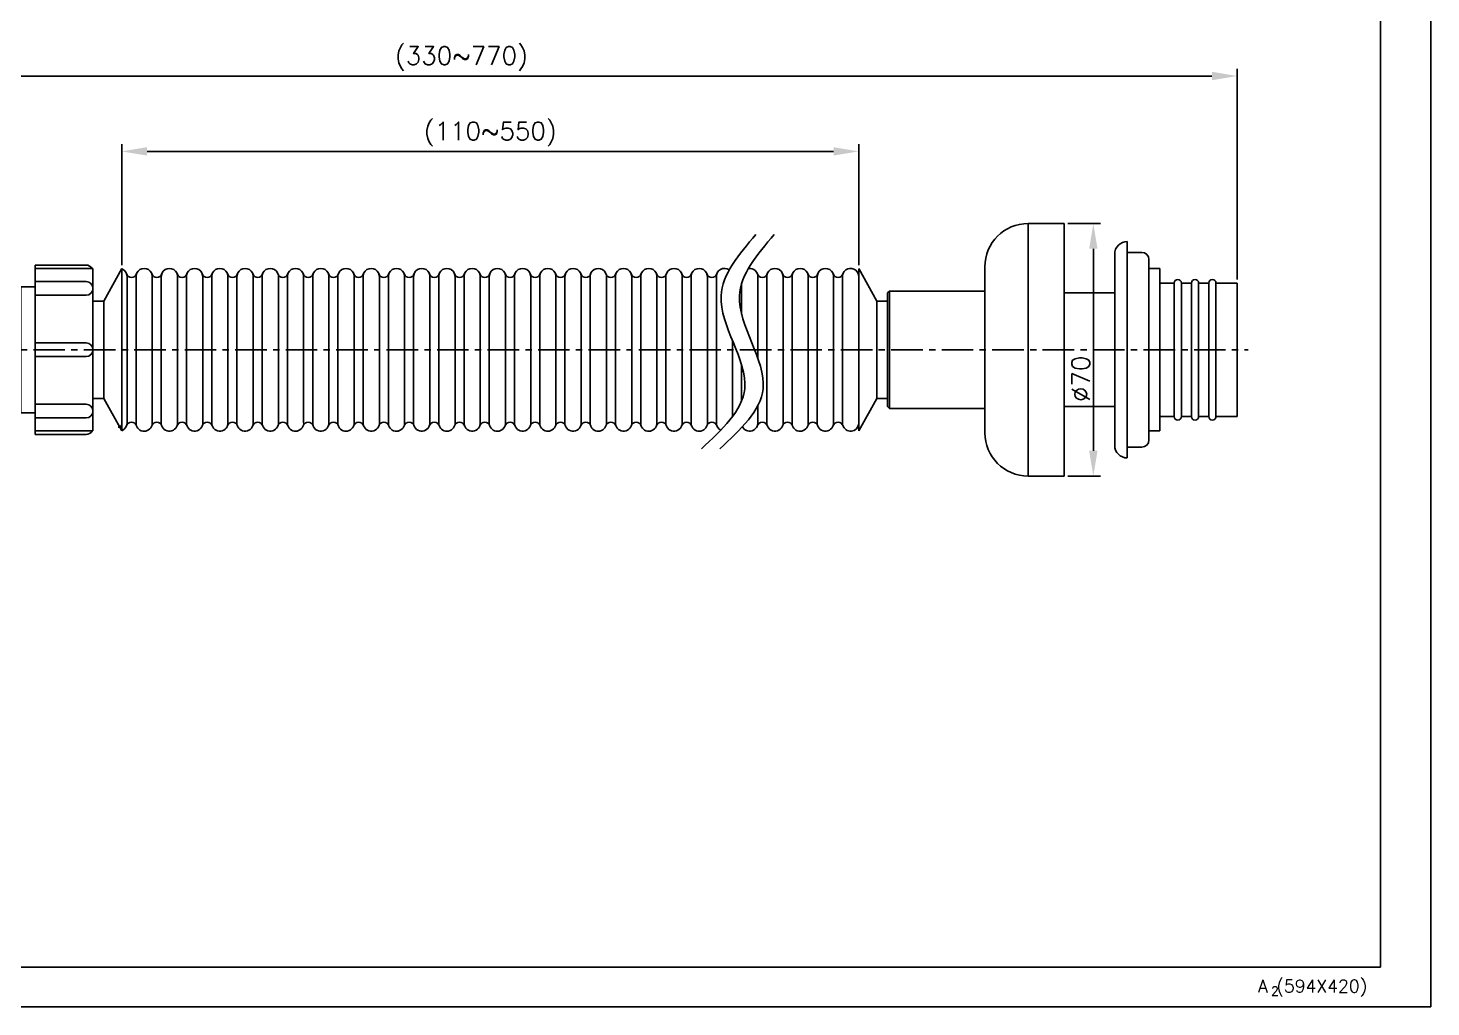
# Model space of a CAD drawing. Extents: x -6385 to -5791, y -5028 to -4608.
# Drawn here: x -6180.4 to -5791.2, y -5028.2 to -4756.8 of the extents above; entities that cross this region are included whole.
import ezdxf

# ---------------------------------------------------------------- set-up
doc = ezdxf.new("R2010")
doc.units = 0
doc.header["$LTSCALE"] = 7
doc.linetypes.add('CENTER', pattern=[2, 1.25, -0.25, 0.25, -0.25])
doc.layers.get('0').update_dxf_attribs({"color": 2, "linetype": 'CONTINUOUS'})
doc.layers.get('Defpoints').update_dxf_attribs({"linetype": 'CONTINUOUS'})
doc.layers.add('D', color=2, linetype='CONTINUOUS')
doc.layers.add('DWG', color=7, linetype='CONTINUOUS')
doc.styles.add('DD', font='romans', dxfattribs={"bigfont": 'GHS.shx'})
doc.styles.add('GHS', font='ROMANS.shx', dxfattribs={"bigfont": 'GHS.shx'})
doc.dimstyles.new('DWJ', dxfattribs={"dimscale": 0, "dimtxt": 3.5, "dimasz": 3.5, "dimexe": 2, "dimexo": 1, "dimgap": 1, "dimtad": 1, "dimdec": 4, "dimdsep": 46, "dimtxsty": 'DD', "dimcen": 3, "dimclrd": 2, "dimclre": 2, "dimclrt": 2, "dimadec": 3, "dimazin": 2, "dimtfac": 1, "dimtdec": 4, "dimtmove": 0, "dimatfit": 3, "dimfxl": 1, "dimtvp": 1, "dimtolj": 1, "dimtzin": 0, "dimlwd": -1, "dimlwe": -1, "dimarcsym": 0})

# ---------------------------------------------------------------- blocks, each defined once
blk = doc.blocks.new('*D4')
at = {"layer": 'Defpoints', "color": 0, "transparency": 16777216}
for p in [(-5949.92, -4790.97), (-6154.38, -4823.55), (-5949.92, -4823.55)]:
    blk.add_point(p, dxfattribs=at)
at = {"layer": 'DWG', "color": 2, "transparency": 16777216}
for p, q in [((-6154.38, -4822.55), (-6154.38, -4788.97)), ((-6147.38, -4790.97), (-5956.92, -4790.97)), ((-5949.92, -4822.55), (-5949.92, -4788.97))]:
    blk.add_line(p, q, dxfattribs=at)
for points in [[(-6147.38, -4789.8), (-6147.38, -4792.13), (-6154.38, -4790.97)], [(-5956.92, -4789.8), (-5956.92, -4792.13), (-5949.92, -4790.97)]]:
    blk.add_solid(points, dxfattribs=at)
at = {"layer": 'DWG', "color": 2, "transparency": 16777216, "insert": (-6052.15, -4786.16), "char_height": 5, "attachment_point": 5, "style": 'DD'}
blk.add_mtext('\\A1;(110~550)', dxfattribs=at)
blk = doc.blocks.new('*D5')
at = {"layer": 'Defpoints', "color": 0, "transparency": 16777216}
for p in [(-5892.92, -4810.98), (-5884.84, -4810.98), (-5892.92, -4880.98)]:
    blk.add_point(p, dxfattribs=at)
at = {"layer": 'DWG', "color": 2, "transparency": 16777216}
for p, q in [((-5891.92, -4810.98), (-5882.84, -4810.98)), ((-5884.84, -4873.98), (-5884.84, -4817.98)), ((-5891.92, -4880.98), (-5882.84, -4880.98))]:
    blk.add_line(p, q, dxfattribs=at)
for points in [[(-5886.01, -4817.98), (-5883.68, -4817.98), (-5884.84, -4810.98)], [(-5886.01, -4873.98), (-5883.68, -4873.98), (-5884.84, -4880.98)]]:
    blk.add_solid(points, dxfattribs=at)
at = {"layer": 'DWG', "color": 2, "transparency": 16777216, "insert": (-5888.34, -4854.04), "char_height": 5, "attachment_point": 5, "rotation": 90, "style": 'DD'}
blk.add_mtext('\\A1;%%C70', dxfattribs=at)
blk = doc.blocks.new('*D6')
at = {"layer": 'Defpoints', "color": 0, "transparency": 16777216}
for p in [(-5844.92, -4770.07), (-6275.38, -4825.41), (-5844.92, -4827.48)]:
    blk.add_point(p, dxfattribs=at)
at = {"layer": 'DWG', "color": 2, "transparency": 16777216}
for p, q in [((-6275.38, -4824.41), (-6275.38, -4768.07)), ((-6268.38, -4770.07), (-5851.92, -4770.07)), ((-5844.92, -4826.48), (-5844.92, -4768.07))]:
    blk.add_line(p, q, dxfattribs=at)
for points in [[(-6268.38, -4768.9), (-6268.38, -4771.24), (-6275.38, -4770.07)], [(-5851.92, -4768.9), (-5851.92, -4771.24), (-5844.92, -4770.07)]]:
    blk.add_solid(points, dxfattribs=at)
at = {"layer": 'DWG', "color": 2, "transparency": 16777216, "insert": (-6060.15, -4765.26), "char_height": 5, "attachment_point": 5, "style": 'DD'}
blk.add_mtext('\\A1;(330~770)', dxfattribs=at)

msp = doc.modelspace()

# ---------------------------------------------------------------- linework, layer by layer
for p, q in [((-5791.17648, -5028.18495), (-5791.17648, -4608.18495)), ((-6385.17648, -5028.18495), (-5791.17648, -5028.18495))]:
    msp.add_line(p, q)
at = {"color": 4}
for p, q in [((-5805.17648, -4642.18495), (-5805.17648, -5017.18495)), ((-5805.17648, -5017.18495), (-6354.17648, -5017.18495))]:
    msp.add_line(p, q, dxfattribs=at)
at = {"color": 7}
for q in [(-5892.92188, -4810.97789), (-5902.92188, -4880.97789)]:
    msp.add_line((-5892.92188, -4880.97789), q, dxfattribs=at)
at = {"color": 1, "linetype": 'CENTER'}
msp.add_line((-6276.90118, -4845.97789), (-5841.89148, -4845.97789), dxfattribs=at)
at = {"color": 7}
for centre, radius, start, end in [((-5902.92188, -4822.97789), 12, 90, 180), ((-6155.38423, -4866.47789), 1, 270, 0), ((-5902.92188, -4868.97789), 12, 180, 270)]:
    msp.add_arc(centre, radius, start, end, dxfattribs=at)
at = {"layer": 'D'}
for p, q in [((-6152.92188, -4866.04865), (-6152.92188, -4825.90712)), ((-6150.42188, -4866.77005), (-6150.42188, -4825.90712)), ((-6145.92188, -4866.04865), (-6145.92188, -4825.90712)), ((-6143.42188, -4866.52365), (-6143.42188, -4825.90712)), ((-6138.92188, -4866.04865), (-6138.92188, -4825.90712)), ((-6136.42188, -4866.52365), (-6136.42188, -4825.90712)), ((-6131.92188, -4866.04865), (-6131.92188, -4825.90712)), ((-6129.42188, -4866.52365), (-6129.42188, -4825.90712)), ((-6124.92188, -4866.04865), (-6124.92188, -4825.90712)), ((-6122.42188, -4866.04865), (-6122.42188, -4825.90712)), ((-6117.92188, -4866.52365), (-6117.92188, -4825.90712)), ((-6115.42188, -4866.52365), (-6115.42188, -4825.90712)), ((-6110.92188, -4866.04865), (-6110.92188, -4825.90712)), ((-6108.42188, -4866.77005), (-6108.42188, -4825.90712)), ((-6103.92188, -4866.04865), (-6103.92188, -4825.90712)), ((-6101.42188, -4866.52365), (-6101.42188, -4825.90712)), ((-6096.92188, -4866.04865), (-6096.92188, -4825.90712)), ((-6094.42188, -4866.77005), (-6094.42188, -4825.90712)), ((-6089.92188, -4866.04865), (-6089.92188, -4825.90712)), ((-6087.42188, -4866.52365), (-6087.42188, -4825.90712)), ((-6082.92188, -4866.04865), (-6082.92188, -4825.90712)), ((-6080.42188, -4866.77005), (-6080.42188, -4825.90712)), ((-6075.92188, -4866.04865), (-6075.92188, -4825.90712)), ((-6073.42188, -4866.52365), (-6073.42188, -4825.90712)), ((-6068.92188, -4866.04865), (-6068.92188, -4825.90712)), ((-6066.42188, -4866.77005), (-6066.42188, -4825.90712)), ((-6061.92188, -4866.04865), (-6061.92188, -4825.90712)), ((-6059.42188, -4866.52365), (-6059.42188, -4825.90712)), ((-6054.92188, -4866.04865), (-6054.92188, -4825.90712)), ((-6052.42188, -4866.77005), (-6052.42188, -4825.90712)), ((-6052.42188, -4866.77005), (-6052.42188, -4825.90712)), ((-6047.92188, -4866.04865), (-6047.92188, -4825.90712)), ((-6045.42188, -4866.52365), (-6045.42188, -4825.90712)), ((-6040.92188, -4866.04865), (-6040.92188, -4825.90712)), ((-6038.42188, -4866.77005), (-6038.42188, -4825.90712)), ((-6033.92188, -4866.04865), (-6033.92188, -4825.90712)), ((-6031.42188, -4866.52365), (-6031.42188, -4825.90712)), ((-6026.92188, -4866.04865), (-6026.92188, -4825.90712)), ((-6024.42188, -4866.77005), (-6024.42188, -4825.90712)), ((-6019.92188, -4866.04865), (-6019.92188, -4825.90712)), ((-6017.42188, -4866.52365), (-6017.42188, -4825.90712)), ((-6012.92188, -4866.04865), (-6012.92188, -4825.90712)), ((-6010.42188, -4866.77005), (-6010.42188, -4825.90712)), ((-6005.92188, -4866.04865), (-6005.92188, -4825.90712)), ((-6003.42188, -4866.52365), (-6003.42188, -4825.90712)), ((-5998.92188, -4866.04865), (-5998.92188, -4825.90712)), ((-5996.42188, -4866.77005), (-5996.42188, -4825.90712)), ((-5996.42188, -4866.77005), (-5996.42188, -4825.90712)), ((-5991.92188, -4866.04865), (-5991.92188, -4825.90712)), ((-5989.42188, -4866.52365), (-5989.42188, -4825.90712)), ((-5977.92188, -4848.32605), (-5977.92188, -4825.90712)), ((-5975.42188, -4866.52365), (-5975.42188, -4825.90712)), ((-5970.92188, -4866.04865), (-5970.92188, -4825.90712)), ((-5968.42188, -4866.77005), (-5968.42188, -4825.90712)), ((-5963.92188, -4866.04865), (-5963.92188, -4825.90712)), ((-5961.42188, -4866.52365), (-5961.42188, -4825.90712)), ((-5956.92188, -4866.04865), (-5956.92188, -4825.90712)), ((-5954.42188, -4866.77005), (-5954.42188, -4825.90712)), ((-5949.92188, -4866.04865), (-5949.92188, -4825.43212)), ((-5982.42188, -4836.08103), (-5982.42188, -4827.67973)), ((-5984.92188, -4864.47998), (-5984.92188, -4843.47518)), ((-5982.42188, -4860.16592), (-5982.42188, -4850.19007)), ((-5977.92188, -4866.04865), (-5977.92188, -4861.49447))]:
    msp.add_line(p, q, dxfattribs=at)
for centre, radius, start, end in [((-6155.17188, -4825.66962), 2.2625, 353.974425, 69.6269459), ((-6151.67188, -4824.46345), 1.44367, 195.6145616, 344.3854384), ((-6148.17188, -4825.66962), 2.2625, 353.974425, 186.025575), ((-6144.67188, -4824.46345), 1.44367, 195.6145616, 344.3854384), ((-6141.17188, -4825.66962), 2.2625, 353.974425, 186.025575), ((-6137.67188, -4824.46345), 1.44367, 195.6145616, 344.3854384), ((-6134.17188, -4825.66962), 2.2625, 353.974425, 186.025575), ((-6130.67188, -4824.46345), 1.44367, 195.6145616, 344.3854384), ((-6127.17188, -4825.66962), 2.2625, 353.974425, 186.025575), ((-6123.67188, -4824.46345), 1.44367, 195.6145616, 344.3854384), ((-6120.17188, -4825.66962), 2.2625, 353.974425, 186.025575), ((-6116.67188, -4824.46345), 1.44367, 195.6145616, 344.3854384), ((-6113.17188, -4825.66962), 2.2625, 353.974425, 186.025575), ((-6109.67188, -4824.46345), 1.44367, 195.6145616, 344.3854384), ((-6106.17188, -4825.66962), 2.2625, 353.974425, 186.025575), ((-6102.67188, -4824.46345), 1.44367, 195.6145616, 344.3854384), ((-6099.17188, -4825.66962), 2.2625, 353.974425, 186.025575), ((-6095.67188, -4824.46345), 1.44367, 195.6145616, 344.3854384), ((-6092.17188, -4825.66962), 2.2625, 353.974425, 186.025575), ((-6088.67188, -4824.46345), 1.44367, 195.6145616, 344.3854384), ((-6085.17188, -4825.66962), 2.2625, 353.974425, 186.025575), ((-6081.67188, -4824.46345), 1.44367, 195.6145616, 344.3854384), ((-6078.17188, -4825.66962), 2.2625, 353.974425, 186.025575), ((-6074.67188, -4824.46345), 1.44367, 195.6145616, 344.3854384), ((-6071.17188, -4825.66962), 2.2625, 353.974425, 186.025575), ((-6067.67188, -4824.46345), 1.44367, 195.6145616, 344.3854384), ((-6064.17188, -4825.66962), 2.2625, 353.974425, 186.025575), ((-6060.67188, -4824.46345), 1.44367, 195.6145616, 344.3854384), ((-6057.17188, -4825.66962), 2.2625, 353.974425, 186.025575), ((-6053.67188, -4824.46345), 1.44367, 195.6145616, 344.3854384), ((-6050.17188, -4825.66962), 2.2625, 353.974425, 186.025575), ((-6046.67188, -4824.46345), 1.44367, 195.6145616, 344.3854384), ((-6043.17188, -4825.66962), 2.2625, 353.974425, 186.025575), ((-6039.67188, -4824.46345), 1.44367, 195.6145616, 344.3854384), ((-6036.17188, -4825.66962), 2.2625, 353.974425, 186.025575), ((-6032.67188, -4824.46345), 1.44367, 195.6145616, 344.3854384), ((-6029.17188, -4825.66962), 2.2625, 353.974425, 186.025575), ((-6025.67188, -4824.46345), 1.44367, 195.6145616, 344.3854384), ((-6022.17188, -4825.66962), 2.2625, 353.974425, 186.025575), ((-6018.67188, -4824.46345), 1.44367, 195.6145616, 344.3854384), ((-6015.17188, -4825.66962), 2.2625, 353.974425, 186.025575), ((-6011.67188, -4824.46345), 1.44367, 195.6145616, 344.3854384), ((-6008.17188, -4825.66962), 2.2625, 353.974425, 186.025575), ((-6004.67188, -4824.46345), 1.44367, 195.6145616, 344.3854384), ((-6001.17188, -4825.66962), 2.2625, 353.974425, 186.025575), ((-5997.67188, -4824.46345), 1.44367, 195.6145616, 344.3854384), ((-5994.17188, -4825.66962), 2.2625, 353.974425, 186.025575), ((-5990.67188, -4824.46345), 1.44367, 195.6145616, 344.3854384), ((-5987.17188, -4825.66962), 2.2625, 54.5400311, 186.025575), ((-5980.17188, -4825.66962), 2.2625, 353.974425, 99.0388786), ((-5976.67188, -4824.46345), 1.44367, 195.6145616, 344.3854384), ((-5973.17188, -4825.66962), 2.2625, 353.974425, 186.025575), ((-5969.67188, -4824.46345), 1.44367, 195.6145616, 344.3854384), ((-5966.17188, -4825.66962), 2.2625, 353.974425, 186.025575), ((-5962.67188, -4824.46345), 1.44367, 195.6145616, 344.3854384), ((-5959.17188, -4825.66962), 2.2625, 353.974425, 186.025575), ((-5955.67188, -4824.46345), 1.44367, 195.6145616, 344.3854384), ((-5952.17188, -4825.66962), 2.2625, 6.025575, 186.025575), ((-5948.67188, -4824.46345), 1.44367, 195.6145616, 210.020053), ((-6155.17188, -4866.28615), 2.2625, 290.3730541, 6.025575), ((-6151.67188, -4867.49232), 1.44367, 15.6145616, 164.3854384), ((-6148.17188, -4866.28615), 2.2625, 196.8459643, 6.025575), ((-6144.67188, -4867.49232), 1.44367, 15.6145616, 164.3854384), ((-6141.17188, -4866.28615), 2.2625, 186.025575, 6.025575), ((-6137.67188, -4867.49232), 1.44367, 15.6145616, 164.3854384), ((-6134.17188, -4866.28615), 2.2625, 186.025575, 6.025575), ((-6130.67188, -4867.49232), 1.44367, 15.6145616, 164.3854384), ((-6127.17188, -4866.28615), 2.2625, 186.025575, 6.025575), ((-6123.67188, -4867.49232), 1.44367, 15.6145616, 164.3854384), ((-6120.17188, -4866.28615), 2.2625, 173.974425, 353.974425), ((-6116.67188, -4867.49232), 1.44367, 15.6145616, 164.3854384), ((-6113.17188, -4866.28615), 2.2625, 186.025575, 6.025575), ((-6109.67188, -4867.49232), 1.44367, 15.6145616, 164.3854384), ((-6106.17188, -4866.28615), 2.2625, 196.8459643, 6.025575), ((-6102.67188, -4867.49232), 1.44367, 15.6145616, 164.3854384), ((-6099.17188, -4866.28615), 2.2625, 186.025575, 6.025575), ((-6095.67188, -4867.49232), 1.44367, 15.6145616, 164.3854384), ((-6092.17188, -4866.28615), 2.2625, 196.8459643, 6.025575), ((-6088.67188, -4867.49232), 1.44367, 15.6145616, 164.3854384), ((-6085.17188, -4866.28615), 2.2625, 186.025575, 6.025575), ((-6081.67188, -4867.49232), 1.44367, 15.6145616, 164.3854384), ((-6078.17188, -4866.28615), 2.2625, 196.8459643, 6.025575), ((-6074.67188, -4867.49232), 1.44367, 15.6145616, 164.3854384), ((-6071.17188, -4866.28615), 2.2625, 186.025575, 6.025575), ((-6067.67188, -4867.49232), 1.44367, 15.6145616, 164.3854384), ((-6064.17188, -4866.28615), 2.2625, 196.8459643, 6.025575), ((-6060.67188, -4867.49232), 1.44367, 15.6145616, 164.3854384), ((-6057.17188, -4866.28615), 2.2625, 186.025575, 6.025575), ((-6053.67188, -4867.49232), 1.44367, 15.6145616, 164.3854384), ((-6050.17188, -4866.28615), 2.2625, 196.8459643, 6.025575), ((-6046.67188, -4867.49232), 1.44367, 15.6145616, 164.3854384), ((-6043.17188, -4866.28615), 2.2625, 186.025575, 6.025575), ((-6039.67188, -4867.49232), 1.44367, 15.6145616, 164.3854384), ((-6036.17188, -4866.28615), 2.2625, 196.8459643, 6.025575), ((-6032.67188, -4867.49232), 1.44367, 15.6145616, 164.3854384), ((-6029.17188, -4866.28615), 2.2625, 186.025575, 6.025575), ((-6025.67188, -4867.49232), 1.44367, 15.6145616, 164.3854384), ((-6022.17188, -4866.28615), 2.2625, 196.8459643, 6.025575), ((-6018.67188, -4867.49232), 1.44367, 15.6145616, 164.3854384), ((-6015.17188, -4866.28615), 2.2625, 186.025575, 6.025575), ((-6011.67188, -4867.49232), 1.44367, 15.6145616, 164.3854384), ((-6008.17188, -4866.28615), 2.2625, 196.8459643, 6.025575), ((-6004.67188, -4867.49232), 1.44367, 15.6145616, 164.3854384), ((-6001.17188, -4866.28615), 2.2625, 186.025575, 6.025575), ((-5997.67188, -4867.49232), 1.44367, 15.6145616, 164.3854384), ((-5994.17188, -4866.28615), 2.2625, 196.8459643, 6.025575), ((-5990.67188, -4867.49232), 1.44367, 15.6145616, 164.3854384), ((-5987.17188, -4866.28615), 2.2625, 186.025575, 242.4596913), ((-5980.17188, -4866.28615), 2.2625, 207.0908541, 6.025575), ((-5976.67188, -4867.49232), 1.44367, 15.6145616, 164.3854384), ((-5973.17188, -4866.28615), 2.2625, 186.025575, 6.025575), ((-5969.67188, -4867.49232), 1.44367, 15.6145616, 164.3854384), ((-5966.17188, -4866.28615), 2.2625, 196.8459643, 6.025575), ((-5962.67188, -4867.49232), 1.44367, 15.6145616, 164.3854384), ((-5959.17188, -4866.28615), 2.2625, 186.025575, 6.025575), ((-5955.67188, -4867.49232), 1.44367, 15.6145616, 164.3854384), ((-5952.17188, -4866.28615), 2.2625, 196.8459643, 353.974425), ((-5948.67188, -4867.49232), 1.44367, 149.979947, 164.3854384)]:
    msp.add_arc(centre, radius, start, end, dxfattribs=at)
for points in [[(-5993.56494, -4873.39959), (-5981.56778, -4856.77945), (-5988.12681, -4831.04259), (-5978.46087, -4814.04751)], [(-5988.45513, -4873.39959), (-5976.45797, -4856.77945), (-5983.017, -4831.04259), (-5973.35106, -4814.04751)]]:
    msp.add_spline(points, degree=3, dxfattribs=at)
at = {"layer": 'DWG'}
for p, q in [((-5902.92188, -4810.97789), (-5892.92188, -4810.97789)), ((-5902.92188, -4810.97789), (-5902.92188, -4880.97789)), ((-6178.38423, -4822.47789), (-6178.38423, -4869.47789)), ((-6178.38423, -4822.47789), (-6164.28423, -4822.47789)), ((-6162.38423, -4823.47789), (-6178.38423, -4823.47789)), ((-6162.38423, -4868.47789), (-6162.38423, -4823.47789)), ((-6159.38423, -4832.47789), (-6154.38423, -4823.47789)), ((-6154.38423, -4868.47789), (-6154.38423, -4823.47789)), ((-6154.38423, -4868.40712), (-6154.38423, -4823.54865)), ((-5944.92188, -4832.47789), (-5949.92188, -4823.47789)), ((-5949.92188, -4868.40712), (-5949.92188, -4823.54865)), ((-5914.92188, -4868.97789), (-5914.92188, -4822.97789)), ((-5866.42188, -4823.47789), (-5869.42188, -4823.47789)), ((-5869.42188, -4823.47789), (-5869.42188, -4868.47789)), ((-5866.42188, -4868.47789), (-5866.42188, -4823.47789)), ((-6178.38423, -4827.07789), (-6164.28423, -4827.07789)), ((-5941.92188, -4830.22789), (-5941.42188, -4829.72789)), ((-5914.92188, -4829.72789), (-5941.42188, -4829.72789)), ((-5941.42188, -4829.72789), (-5941.42188, -4862.22789)), ((-5914.92188, -4862.22789), (-5914.92188, -4829.72789)), ((-5866.42188, -4827.47789), (-5862.42188, -4827.47789)), ((-5862.42188, -4864.47789), (-5862.42188, -4827.47789)), ((-5860.42188, -4864.47789), (-5860.42188, -4827.47789)), ((-5860.42188, -4827.47789), (-5857.62188, -4827.47789)), ((-5857.62188, -4864.47789), (-5857.62188, -4827.47789)), ((-5857.62188, -4864.47789), (-5857.62188, -4827.47789)), ((-5855.62188, -4827.47789), (-5852.82188, -4827.47789)), ((-5855.62188, -4864.47789), (-5855.62188, -4827.47789)), ((-5852.82188, -4864.47789), (-5852.82188, -4827.47789)), ((-5852.82188, -4864.47789), (-5852.82188, -4827.47789)), ((-5852.82188, -4864.47789), (-5852.82188, -4827.47789)), ((-5850.82188, -4827.47789), (-5844.92188, -4827.47789)), ((-5850.82188, -4864.47789), (-5850.82188, -4827.47789)), ((-5844.92188, -4864.47789), (-5844.92188, -4827.47789)), ((-6178.38423, -4830.87789), (-6164.28423, -4830.87789)), ((-6162.38423, -4832.47789), (-6159.38423, -4832.47789)), ((-6159.38423, -4859.47789), (-6159.38423, -4832.47789)), ((-5941.92188, -4832.47789), (-5944.92188, -4832.47789)), ((-5944.92188, -4859.47789), (-5944.92188, -4832.47789)), ((-5941.92188, -4830.22789), (-5941.92188, -4861.72789)), ((-5941.92188, -4859.47789), (-5941.92188, -4832.47789)), ((-5878.92188, -4830.22789), (-5892.92188, -4830.22789)), ((-6178.38423, -4844.07789), (-6164.28423, -4844.07789)), ((-6178.38423, -4847.87789), (-6164.28423, -4847.87789)), ((-6178.38423, -4861.07789), (-6164.28423, -4861.07789)), ((-6162.38423, -4859.47789), (-6159.38423, -4859.47789)), ((-6159.38423, -4859.47789), (-6154.38423, -4868.47789)), ((-5944.92188, -4859.47789), (-5949.92188, -4868.47789)), ((-5941.92188, -4859.47789), (-5944.92188, -4859.47789)), ((-6178.38423, -4864.87789), (-6164.28423, -4864.87789)), ((-5941.92188, -4861.72789), (-5941.42188, -4862.22789)), ((-5941.42188, -4862.22789), (-5914.92188, -4862.22789)), ((-5892.92188, -4861.72789), (-5878.92188, -4861.72789)), ((-5866.42188, -4864.47789), (-5862.42188, -4864.47789)), ((-5862.42188, -4864.47789), (-5866.42188, -4864.47789)), ((-5860.42188, -4864.47789), (-5857.62188, -4864.47789)), ((-5857.62188, -4864.47789), (-5860.42188, -4864.47789)), ((-5855.62188, -4864.47789), (-5852.82188, -4864.47789)), ((-5855.62188, -4864.47789), (-5852.82188, -4864.47789)), ((-5850.82188, -4864.47789), (-5844.92188, -4864.47789)), ((-5850.82188, -4864.47789), (-5844.92188, -4864.47789)), ((-6178.38423, -4868.47789), (-6162.38423, -4868.47789)), ((-5869.42188, -4868.47789), (-5866.42188, -4868.47789)), ((-6178.38423, -4869.47789), (-6164.28423, -4869.47789))]:
    msp.add_line(p, q, dxfattribs=at)
for points in [[(-5875.42188, -4875.97789), (-5875.42188, -4815.97789)], [(-5878.92188, -4819.47789), (-5878.92188, -4872.47789)], [(-5871.42188, -4818.97789), (-5875.42188, -4818.97789), (-5875.42188, -4872.97789), (-5871.42188, -4872.97789)], [(-5869.42188, -4870.97789), (-5869.42188, -4820.97789)]]:
    msp.add_lwpolyline(points, dxfattribs=at)
msp.add_lwpolyline([(-6182.38423, -4863.47789), (-6178.38423, -4863.47789), (-6178.38423, -4828.47789), (-6182.38423, -4828.47789)], close=True, dxfattribs=at)
for centre, radius, start, end in [((-5875.42188, -4819.47789), 3.5, 90, 180), ((-5871.42188, -4820.97789), 2, 0, 90), ((-6164.28423, -4824.37789), 1.9, 28.2737136, 90), ((-6164.28423, -4828.97789), 1.9, 0, 90), ((-6164.28423, -4828.97789), 1.9, 270, 0), ((-5861.42188, -4827.47789), 1, 90, 180), ((-5861.42188, -4827.47789), 1, 0, 90), ((-5856.62188, -4827.47789), 1, 90, 180), ((-5856.62188, -4827.47789), 1, 0, 90), ((-5851.82188, -4827.47789), 1, 90, 180), ((-5851.82188, -4827.47789), 1, 0, 90), ((-6164.28423, -4845.97789), 1.9, 0, 90), ((-6164.28423, -4845.97789), 1.9, 270, 0), ((-6164.28423, -4862.97789), 1.9, 0, 90), ((-6164.28423, -4862.97789), 1.9, 270, 0), ((-5861.42188, -4864.47789), 1, 180, 270), ((-5861.42188, -4864.47789), 1, 270, 0), ((-5856.62188, -4864.47789), 1, 180, 270), ((-5856.62188, -4864.47789), 1, 270, 0), ((-5851.82188, -4864.47789), 1, 180, 270), ((-5851.82188, -4864.47789), 1, 270, 0), ((-6164.28423, -4867.57789), 1.9, 270, 331.7262864), ((-5875.42188, -4872.47789), 3.5, 180, 270), ((-5871.42188, -4870.97789), 2, 270, 0)]:
    msp.add_arc(centre, radius, start, end, dxfattribs=at)

# ---------------------------------------------------------------- texts
at = {"color": 7, "style": 'GHS'}
for s, height, p in [('A (594X420)', 3.5, (-5839.16264, -5024.15805)), ('2', 2.5, (-5835.50895, -5024.99002))]:
    msp.add_text(s, height=height, dxfattribs=at).set_placement(p)

# ---------------------------------------------------------------- dimensions: what is measured, and where the dimension line sits
at = {"layer": 'DWG'}
dim = msp.add_linear_dim(base=(-5844.92188, -4770.07149), p1=(-6275.38324, -4825.41492), p2=(-5844.92188, -4827.47789), text='(330~770)', dimstyle='DWJ', override={"dimscale": 1, "dimtxt": 5, "dimasz": 7}, dxfattribs=at)
dim.commit()
dim.dimension.update_dxf_attribs({"geometry": '*D6', "text_midpoint": (-6060.15256, -4765.26197)})
dim = msp.add_linear_dim(base=(-5949.92188, -4790.96795), p1=(-6154.38423, -4823.54865), p2=(-5949.92188, -4823.54865), text='(110~550)', dimstyle='DWJ', override={"dimscale": 1, "dimtxt": 5, "dimasz": 7}, dxfattribs=at)
dim.commit()
dim.dimension.update_dxf_attribs({"geometry": '*D4', "text_midpoint": (-6052.15305, -4790.96795), "dimtype": 128})
dim = msp.add_linear_dim(base=(-5884.84341, -4810.97789), p1=(-5892.92188, -4880.97789), p2=(-5892.92188, -4810.97789), angle=90, text='%%C<>', dimstyle='DWJ', override={"dimscale": 1, "dimtxt": 5, "dimasz": 7}, dxfattribs=at)
dim.commit()
dim.dimension.update_dxf_attribs({"geometry": '*D5', "text_midpoint": (-5884.84341, -4854.04056), "dimtype": 128})

doc.saveas('drawing.dxf')
